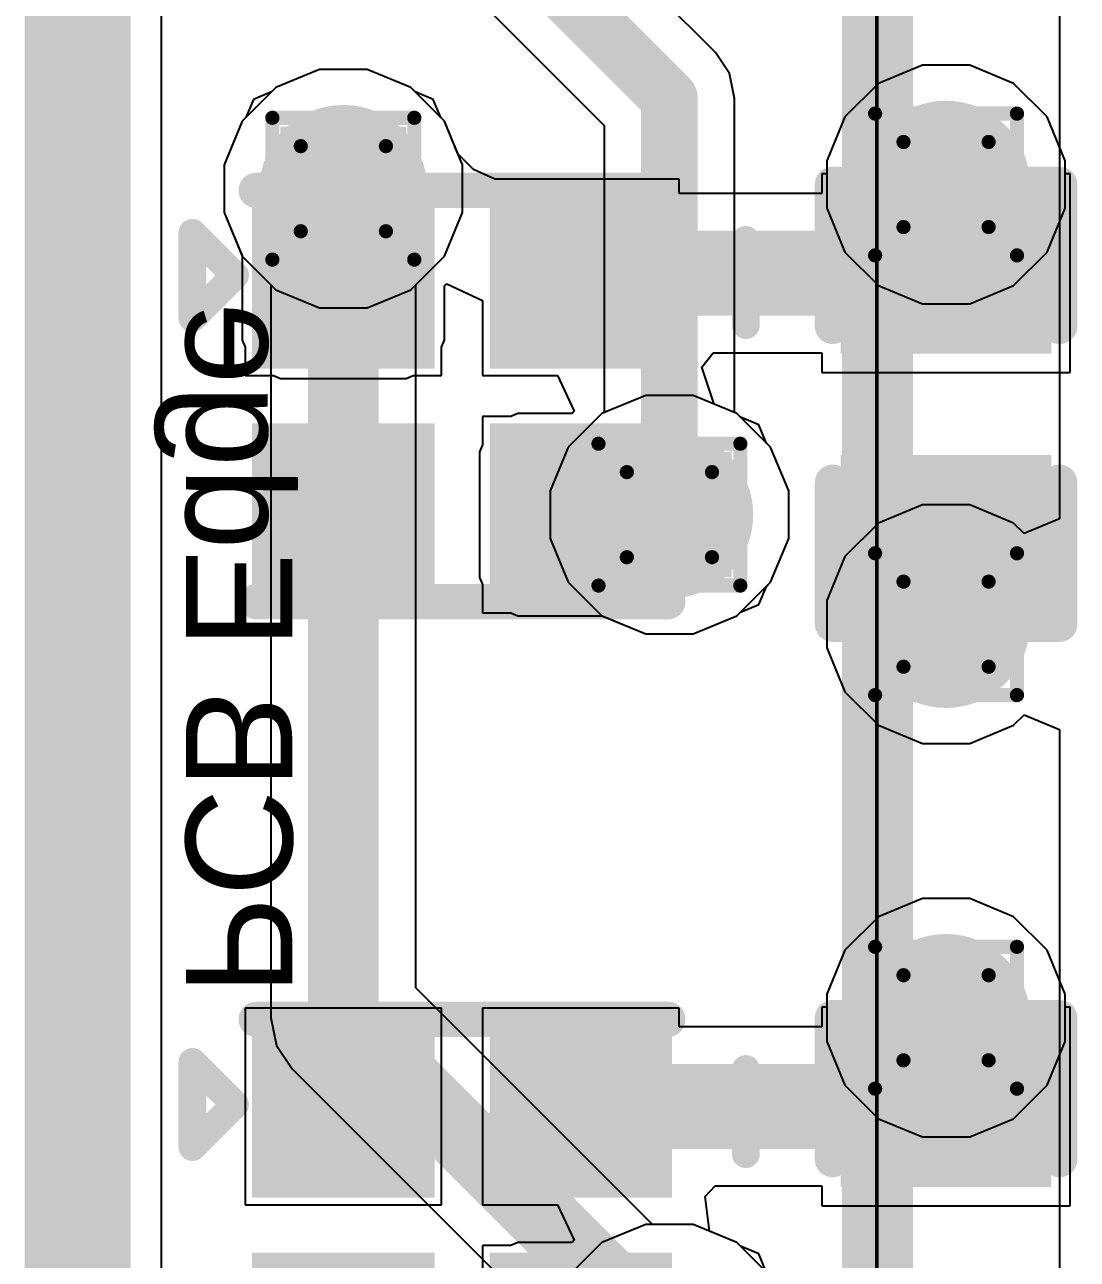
# Model space of a CAD drawing. Header units: inches. Extents: x -6 to 5433, y -4 to 5447.
# Drawn here: x -5.554 to -1.785, y 17.512 to 21.934 of the extents above; entities that cross this region are included whole.
import ezdxf

# ---------------------------------------------------------------- set-up
doc = ezdxf.new("R2010")
doc.units = ezdxf.units.IN
for name, color, linetype in [('Board_outline', 216, 'Continuous'), ('Bottom Layer', 5, 'Continuous'), ('Bottom Overlay', 54, 'Continuous'), ('Drill Drawing', 1, 'Continuous'), ('Ground', 16, 'Continuous'), ('Mechanical 4', 56, 'Continuous'), ('Power', 76, 'Continuous'), ('Top Layer', 1, 'Continuous'), ('Top Overlay', 2, 'Continuous'), ('Top Paste', 8, 'Continuous'), ('Top Solder', 216, 'Continuous'), ('Via Holes', 16, 'Continuous')]:
    doc.layers.add(name, color=color, linetype=linetype)
doc.styles.add('Arial', font='', dxfattribs={"height": 0.2})
doc.styles.get('Arial').set_extended_font_data('Arial')

msp = doc.modelspace()

# ---------------------------------------------------------------- hatches: boundary and pattern name
at = {"layer": 'Bottom Layer'}
h = msp.add_hatch(color=5, dxfattribs=at)
edge = h.paths.add_edge_path()
edge.add_arc((-4.4128, 21.3464), 0.3, 0, 360)
h = msp.add_hatch(color=5, dxfattribs=at)
edge = h.paths.add_edge_path()
edge.add_arc((-2.2549, 21.3614), 0.3, 0, 360)
h = msp.add_hatch(color=5, dxfattribs=at)
edge = h.paths.add_edge_path()
edge.add_arc((-3.2453, 20.1789), 0.3, 0, 360)
h = msp.add_hatch(color=5, dxfattribs=at)
edge = h.paths.add_edge_path()
edge.add_arc((-2.2549, 19.7866), 0.3, 0, 360)
h = msp.add_hatch(color=5, dxfattribs=at)
edge = h.paths.add_edge_path()
edge.add_arc((-2.2549, 18.3769), 0.3, 0, 360)
at = {"layer": 'Ground'}
h = msp.add_hatch(color=16, dxfattribs=at)
edge = h.paths.add_edge_path()
edge.add_arc((-4.4128, 21.3464), 0.3, 0, 360)
h = msp.add_hatch(color=16, dxfattribs=at)
edge = h.paths.add_edge_path()
edge.add_arc((-2.2549, 21.3614), 0.3, 0, 360)
h = msp.add_hatch(color=16, dxfattribs=at)
edge = h.paths.add_edge_path()
edge.add_arc((-3.2453, 20.1789), 0.3, 0, 360)
h = msp.add_hatch(color=16, dxfattribs=at)
edge = h.paths.add_edge_path()
edge.add_arc((-2.2549, 19.7866), 0.3, 0, 360)
h = msp.add_hatch(color=16, dxfattribs=at)
edge = h.paths.add_edge_path()
edge.add_arc((-2.2549, 18.3769), 0.3, 0, 360)
at = {"layer": 'Power'}
h = msp.add_hatch(color=76, dxfattribs=at)
edge = h.paths.add_edge_path()
edge.add_arc((-4.4128, 21.3464), 0.3, 0, 360)
h = msp.add_hatch(color=76, dxfattribs=at)
edge = h.paths.add_edge_path()
edge.add_arc((-2.2549, 21.3614), 0.3, 0, 360)
h = msp.add_hatch(color=76, dxfattribs=at)
edge = h.paths.add_edge_path()
edge.add_arc((-3.2453, 20.1789), 0.3, 0, 360)
h = msp.add_hatch(color=76, dxfattribs=at)
edge = h.paths.add_edge_path()
edge.add_arc((-2.2549, 19.7866), 0.3, 0, 360)
h = msp.add_hatch(color=76, dxfattribs=at)
edge = h.paths.add_edge_path()
edge.add_arc((-2.2549, 18.3769), 0.3, 0, 360)
at = {"layer": 'Top Layer'}
h = msp.add_hatch(color=1, dxfattribs=at)
edge = h.paths.add_edge_path()
edge.add_arc((-4.4128, 21.3464), 0.3, 0, 360)
h = msp.add_hatch(color=1, dxfattribs=at)
edge = h.paths.add_edge_path()
edge.add_arc((-2.2549, 21.3614), 0.3, 0, 360)
for points in [[(-4.1878, 21.5691), (-4.6378, 21.5691), (-4.6378, 20.8039), (-4.1878, 20.8039)], [(-2.5724, 21.2725), (-1.9374, 21.2725), (-1.9374, 20.8153), (-2.5724, 20.8153)], [(-4.6378, 21.2539), (-4.1878, 21.2539), (-4.1878, 20.8039), (-4.6378, 20.8039)], [(-3.7878, 21.2539), (-3.3378, 21.2539), (-3.3378, 20.8039), (-3.7878, 20.8039)], [(-4.1878, 20.4039), (-4.1878, 19.9539), (-4.6378, 19.9539), (-4.6378, 20.4039)], [(-3.0226, 19.9539), (-3.0226, 20.4039), (-3.7878, 20.4039), (-3.7878, 19.9539)], [(-3.3378, 20.4039), (-3.3378, 19.9539), (-3.7878, 19.9539), (-3.7878, 20.4039)], [(-2.5724, 20.3327), (-1.9374, 20.3327), (-1.9374, 19.8755), (-2.5724, 19.8755)], [(-4.6378, 18.2844), (-4.1878, 18.2844), (-4.1878, 17.8344), (-4.6378, 17.8344)], [(-3.7878, 18.2844), (-3.3378, 18.2844), (-3.3378, 17.8344), (-3.7878, 17.8344)], [(-2.5724, 18.288), (-1.9374, 18.288), (-1.9374, 17.8308), (-2.5724, 17.8308)]]:
    msp.add_hatch(color=1, dxfattribs=at).paths.add_polyline_path(points)
h = msp.add_hatch(color=1, dxfattribs=at)
edge = h.paths.add_edge_path()
edge.add_arc((-3.2453, 20.1789), 0.3, 0, 360)
h = msp.add_hatch(color=1, dxfattribs=at)
edge = h.paths.add_edge_path()
edge.add_arc((-2.2549, 19.7866), 0.3, 0, 360)
h = msp.add_hatch(color=1, dxfattribs=at)
edge = h.paths.add_edge_path()
edge.add_arc((-2.2549, 18.3769), 0.3, 0, 360)
at = {"layer": 'Top Paste'}
for points in [[(-2.5724, 21.2725), (-1.9374, 21.2725), (-1.9374, 20.8153), (-2.5724, 20.8153)], [(-4.6378, 21.2539), (-4.1878, 21.2539), (-4.1878, 20.8039), (-4.6378, 20.8039)], [(-3.7878, 21.2539), (-3.3378, 21.2539), (-3.3378, 20.8039), (-3.7878, 20.8039)], [(-4.1878, 20.4039), (-4.1878, 19.9539), (-4.6378, 19.9539), (-4.6378, 20.4039)], [(-3.3378, 20.4039), (-3.3378, 19.9539), (-3.7878, 19.9539), (-3.7878, 20.4039)], [(-2.5724, 20.3327), (-1.9374, 20.3327), (-1.9374, 19.8755), (-2.5724, 19.8755)], [(-4.6378, 18.2844), (-4.1878, 18.2844), (-4.1878, 17.8344), (-4.6378, 17.8344)], [(-3.7878, 18.2844), (-3.3378, 18.2844), (-3.3378, 17.8344), (-3.7878, 17.8344)], [(-2.5724, 18.288), (-1.9374, 18.288), (-1.9374, 17.8308), (-2.5724, 17.8308)]]:
    msp.add_hatch(color=8, dxfattribs=at).paths.add_polyline_path(points)
at = {"layer": 'Top Solder'}
for points in [[(-4.7394, 21.3555), (-4.0862, 21.3555), (-4.0862, 20.7023), (-4.7394, 20.7023)], [(-3.8894, 21.3555), (-3.2362, 21.3555), (-3.2362, 20.7023), (-3.8894, 20.7023)], [(-2.6324, 21.3325), (-1.8774, 21.3325), (-1.8774, 20.7553), (-2.6324, 20.7553)], [(-4.0862, 20.5055), (-4.0862, 19.8523), (-4.7394, 19.8523), (-4.7394, 20.5055)], [(-3.2362, 20.5055), (-3.2362, 19.8523), (-3.8894, 19.8523), (-3.8894, 20.5055)], [(-2.6324, 20.3927), (-1.8774, 20.3927), (-1.8774, 19.8155), (-2.6324, 19.8155)], [(-4.7394, 18.386), (-4.0862, 18.386), (-4.0862, 17.7328), (-4.7394, 17.7328)], [(-3.8894, 18.386), (-3.2362, 18.386), (-3.2362, 17.7328), (-3.8894, 17.7328)], [(-2.6324, 18.348), (-1.8774, 18.348), (-1.8774, 17.7708), (-2.6324, 17.7708)], [(-4.0862, 17.536), (-4.0862, 16.8828), (-4.7394, 16.8828), (-4.7394, 17.536)], [(-3.2362, 17.536), (-3.2362, 16.8828), (-3.8894, 16.8828), (-3.8894, 17.536)]]:
    msp.add_hatch(color=216, dxfattribs=at).paths.add_polyline_path(points)
at = {"layer": 'Via Holes'}
h = msp.add_hatch(color=7, dxfattribs=at)
edge = h.paths.add_edge_path()
edge.add_arc((-4.4128, 21.3464), 0.15, 0, 360)
h = msp.add_hatch(color=7, dxfattribs=at)
edge = h.paths.add_edge_path()
edge.add_arc((-2.2549, 21.3614), 0.15, 0, 360)
h = msp.add_hatch(color=7, dxfattribs=at)
edge = h.paths.add_edge_path()
edge.add_arc((-3.2453, 20.1789), 0.15, 0, 360)
h = msp.add_hatch(color=7, dxfattribs=at)
edge = h.paths.add_edge_path()
edge.add_arc((-2.2549, 19.7866), 0.15, 0, 360)
h = msp.add_hatch(color=7, dxfattribs=at)
edge = h.paths.add_edge_path()
edge.add_arc((-2.2549, 18.3769), 0.15, 0, 360)

# ---------------------------------------------------------------- linework, layer by layer
at = {"layer": 'Board_outline'}
msp.add_lwpolyline([(-5.4266, -3, 0.254, 0.254, 0), (-5.4266, 33.995, 0.254, 0.254, 0)], format="xyseb", dxfattribs=at)
at = {"layer": 'Bottom Layer'}
for p, q in [((-3.0805, 21.8342), (-4.4972, 23.2509)), ((-5.064, 15.7149), (-5.064, 22.9638)), ((-4.8951, 22.9896), (-3.4784, 21.5728)), ((-3.03, 21.7586), (-3.0805, 21.8342)), ((-4.4977, 21.7734), (-4.6547, 21.7084)), ((-4.3279, 21.7734), (-4.4977, 21.7734)), ((-4.1709, 21.7084), (-4.3279, 21.7734)), ((-3.0122, 21.6694), (-3.03, 21.7586)), ((-2.3398, 21.7884), (-2.4968, 21.7234)), ((-2.17, 21.7884), (-2.3398, 21.7884)), ((-2.013, 21.7234), (-2.17, 21.7884)), ((-2.4968, 21.7234), (-2.6169, 21.6033)), ((-1.8929, 21.6033), (-2.013, 21.7234)), ((-4.6547, 21.7084), (-4.7748, 21.5883)), ((-4.0508, 21.5883), (-4.1709, 21.7084)), ((-3.0122, 20.5446), (-3.0122, 21.6694)), ((-4.7748, 21.5883), (-4.8398, 21.4314)), ((-3.9858, 21.4314), (-4.0508, 21.5883)), ((-2.6169, 21.6033), (-2.6819, 21.4463)), ((-1.8279, 21.4463), (-1.8929, 21.6033)), ((-3.4784, 21.5728), (-3.4784, 20.5446)), ((-4.8398, 21.4314), (-4.8398, 21.2615)), ((-3.9858, 21.2615), (-3.9858, 21.4314)), ((-2.6819, 21.4463), (-2.6819, 21.2765)), ((-1.8279, 21.2765), (-1.8279, 21.4463)), ((-2.6819, 21.2765), (-2.6169, 21.1195)), ((-1.8929, 21.1195), (-1.8279, 21.2765)), ((-4.8398, 21.2615), (-4.7748, 21.1046)), ((-4.0508, 21.1046), (-3.9858, 21.2615)), ((-4.7748, 21.1046), (-4.6718, 21.0015)), ((-4.1538, 21.0015), (-4.0508, 21.1046)), ((-2.6169, 21.1195), (-2.4968, 20.9994)), ((-2.013, 20.9994), (-1.8929, 21.1195)), ((-4.6718, 21.0015), (-4.6718, 18.3769)), ((-4.1538, 18.4842), (-4.1538, 21.0015)), ((-2.4968, 20.9994), (-2.3398, 20.9344)), ((-2.17, 20.9344), (-2.013, 20.9994)), ((-2.3398, 20.9344), (-2.17, 20.9344)), ((-3.4872, 20.5409), (-3.6073, 20.4208)), ((-3.4784, 20.5446), (-3.4872, 20.5409)), ((-3.0034, 20.5409), (-3.0122, 20.5446)), ((-2.8833, 20.4208), (-3.0034, 20.5409)), ((-3.6073, 20.4208), (-3.6723, 20.2639)), ((-2.8183, 20.2639), (-2.8833, 20.4208)), ((-3.6723, 20.2639), (-3.6723, 20.094)), ((-2.8183, 20.094), (-2.8183, 20.2639)), ((-3.6723, 20.094), (-3.6073, 19.9371)), ((-2.8833, 19.9371), (-2.8183, 20.094)), ((-3.6073, 19.9371), (-3.4872, 19.8169)), ((-3.0034, 19.8169), (-2.8833, 19.9371)), ((-3.4872, 19.8169), (-3.3302, 19.7519)), ((-3.1604, 19.7519), (-3.0034, 19.8169)), ((-3.3302, 19.7519), (-3.1604, 19.7519)), ((-2.3398, 18.8039), (-2.4968, 18.7389)), ((-2.17, 18.8039), (-2.3398, 18.8039)), ((-2.013, 18.7389), (-2.17, 18.8039)), ((-2.4968, 18.7389), (-2.6169, 18.6188)), ((-1.8929, 18.6188), (-2.013, 18.7389)), ((-2.6169, 18.6188), (-2.6819, 18.4618)), ((-1.8279, 18.4618), (-1.8929, 18.6188)), ((-3.3061, 17.6364), (-4.1538, 18.4842)), ((-2.6819, 18.4618), (-2.6819, 18.292)), ((-1.8279, 18.292), (-1.8279, 18.4618)), ((-4.6718, 18.3769), (-4.6521, 18.2778)), ((-4.6521, 18.2778), (-4.5959, 18.1938)), ((-2.6819, 18.292), (-2.6169, 18.135)), ((-1.8929, 18.135), (-1.8279, 18.292)), ((-4.5959, 18.1938), (-3.6723, 17.2702)), ((-2.6169, 18.135), (-2.4968, 18.0149)), ((-2.013, 18.0149), (-1.8929, 18.135)), ((-2.4968, 18.0149), (-2.3398, 17.9499)), ((-2.17, 17.9499), (-2.013, 18.0149)), ((-2.3398, 17.9499), (-2.17, 17.9499)), ((-3.1604, 17.6364), (-3.3061, 17.6364)), ((-3.0034, 17.5714), (-3.1604, 17.6364)), ((-2.8833, 17.4513), (-3.0034, 17.5714))]:
    msp.add_line(p, q, dxfattribs=at)
for points in [[(-4.7303, 23.1544, 0.2032, 0.2032, 0), (-3.2453, 21.6694, 0.2032, 0.2032, 0)], [(-3.2453, 20.1789, 0.2032, 0.2032, 0), (-3.2453, 21.6694, 0.2032, 0.2032, 0)], [(-4.4128, 18.3769, 0.254, 0.254, 0), (-4.4128, 21.3464, 0.254, 0.254, 0)], [(-4.4128, 18.3769, 0.254, 0.254, 0), (-3.2453, 17.2094, 0.254, 0.254, 0)]]:
    msp.add_lwpolyline(points, format="xyseb", dxfattribs=at)
for points in [[(-3.2961, 21.6694, 0.1016, 0.1016, 1), (-3.1945, 21.6694, 0.1016, 0.1016, 1)], [(-3.2961, 21.6694, 0.1016, 0.1016, 1), (-3.1945, 21.6694, 0.1016, 0.1016, 1)], [(-4.4763, 21.3464, 0.127, 0.127, 1), (-4.3493, 21.3464, 0.127, 0.127, 1)], [(-3.2961, 20.1789, 0.1016, 0.1016, 1), (-3.1945, 20.1789, 0.1016, 0.1016, 1)], [(-4.4763, 18.3769, 0.127, 0.127, 1), (-4.3493, 18.3769, 0.127, 0.127, 1)], [(-4.4763, 18.3769, 0.127, 0.127, 1), (-4.3493, 18.3769, 0.127, 0.127, 1)]]:
    msp.add_lwpolyline(points, format="xyseb", close=True, dxfattribs=at)
at = {"layer": 'Bottom Overlay'}
msp.add_lwpolyline([(-5.2378, 15.9545, 0.127, 0.127, 0), (-5.2378, 25.1545, 0.127, 0.127, 0)], format="xyseb", dxfattribs=at)
at = {"layer": 'Drill Drawing'}
for points in [[(-4.6668, 21.6004, 0.0508, 0.0508, 0), (-4.1588, 21.6004, 0.0508, 0.0508, 0)], [(-4.6668, 21.0924, 0.0508, 0.0508, 0), (-4.6668, 21.6004, 0.0508, 0.0508, 0)], [(-4.1588, 21.0924, 0.0508, 0.0508, 0), (-4.1588, 21.6004, 0.0508, 0.0508, 0)], [(-2.5089, 21.6154, 0.0508, 0.0508, 0), (-2.0009, 21.6154, 0.0508, 0.0508, 0)], [(-2.5089, 21.1074, 0.0508, 0.0508, 0), (-2.5089, 21.6154, 0.0508, 0.0508, 0)], [(-2.0009, 21.1074, 0.0508, 0.0508, 0), (-2.0009, 21.6154, 0.0508, 0.0508, 0)], [(-2.4073, 21.5138, 0.0508, 0.0508, 0), (-2.1025, 21.5138, 0.0508, 0.0508, 0)], [(-2.4073, 21.209, 0.0508, 0.0508, 0), (-2.4073, 21.5138, 0.0508, 0.0508, 0)], [(-2.1025, 21.209, 0.0508, 0.0508, 0), (-2.1025, 21.5138, 0.0508, 0.0508, 0)], [(-4.5652, 21.4988, 0.0508, 0.0508, 0), (-4.2604, 21.4988, 0.0508, 0.0508, 0)], [(-4.5652, 21.194, 0.0508, 0.0508, 0), (-4.5652, 21.4988, 0.0508, 0.0508, 0)], [(-4.2604, 21.194, 0.0508, 0.0508, 0), (-4.2604, 21.4988, 0.0508, 0.0508, 0)], [(-2.4073, 21.209, 0.0508, 0.0508, 0), (-2.1025, 21.209, 0.0508, 0.0508, 0)], [(-4.5652, 21.194, 0.0508, 0.0508, 0), (-4.2604, 21.194, 0.0508, 0.0508, 0)], [(-4.6668, 21.0924, 0.0508, 0.0508, 0), (-4.1588, 21.0924, 0.0508, 0.0508, 0)], [(-2.5089, 21.1074, 0.0508, 0.0508, 0), (-2.0009, 21.1074, 0.0508, 0.0508, 0)], [(-3.4993, 20.4329, 0.0508, 0.0508, 0), (-2.9913, 20.4329, 0.0508, 0.0508, 0)], [(-3.4993, 19.9249, 0.0508, 0.0508, 0), (-3.4993, 20.4329, 0.0508, 0.0508, 0)], [(-2.9913, 19.9249, 0.0508, 0.0508, 0), (-2.9913, 20.4329, 0.0508, 0.0508, 0)], [(-3.3977, 20.3313, 0.0508, 0.0508, 0), (-3.0929, 20.3313, 0.0508, 0.0508, 0)], [(-3.3977, 20.0265, 0.0508, 0.0508, 0), (-3.3977, 20.3313, 0.0508, 0.0508, 0)], [(-3.0929, 20.0265, 0.0508, 0.0508, 0), (-3.0929, 20.3313, 0.0508, 0.0508, 0)], [(-3.3977, 20.0265, 0.0508, 0.0508, 0), (-3.0929, 20.0265, 0.0508, 0.0508, 0)], [(-2.5089, 20.0406, 0.0508, 0.0508, 0), (-2.0009, 20.0406, 0.0508, 0.0508, 0)], [(-2.5089, 19.5326, 0.0508, 0.0508, 0), (-2.5089, 20.0406, 0.0508, 0.0508, 0)], [(-2.0009, 19.5326, 0.0508, 0.0508, 0), (-2.0009, 20.0406, 0.0508, 0.0508, 0)], [(-3.4993, 19.9249, 0.0508, 0.0508, 0), (-2.9913, 19.9249, 0.0508, 0.0508, 0)], [(-2.4073, 19.939, 0.0508, 0.0508, 0), (-2.1025, 19.939, 0.0508, 0.0508, 0)], [(-2.4073, 19.6342, 0.0508, 0.0508, 0), (-2.4073, 19.939, 0.0508, 0.0508, 0)], [(-2.1025, 19.6342, 0.0508, 0.0508, 0), (-2.1025, 19.939, 0.0508, 0.0508, 0)], [(-2.4073, 19.6342, 0.0508, 0.0508, 0), (-2.1025, 19.6342, 0.0508, 0.0508, 0)], [(-2.5089, 19.5326, 0.0508, 0.0508, 0), (-2.0009, 19.5326, 0.0508, 0.0508, 0)], [(-2.5089, 18.6309, 0.0508, 0.0508, 0), (-2.0009, 18.6309, 0.0508, 0.0508, 0)], [(-2.5089, 18.1229, 0.0508, 0.0508, 0), (-2.5089, 18.6309, 0.0508, 0.0508, 0)], [(-2.0009, 18.1229, 0.0508, 0.0508, 0), (-2.0009, 18.6309, 0.0508, 0.0508, 0)], [(-2.4073, 18.5293, 0.0508, 0.0508, 0), (-2.1025, 18.5293, 0.0508, 0.0508, 0)], [(-2.4073, 18.2245, 0.0508, 0.0508, 0), (-2.4073, 18.5293, 0.0508, 0.0508, 0)], [(-2.1025, 18.2245, 0.0508, 0.0508, 0), (-2.1025, 18.5293, 0.0508, 0.0508, 0)], [(-2.4073, 18.2245, 0.0508, 0.0508, 0), (-2.1025, 18.2245, 0.0508, 0.0508, 0)], [(-2.5089, 18.1229, 0.0508, 0.0508, 0), (-2.0009, 18.1229, 0.0508, 0.0508, 0)]]:
    msp.add_lwpolyline(points, format="xyseb", dxfattribs=at)
for points in [[(-4.6795, 21.6004, 0.0254, 0.0254, 1), (-4.6541, 21.6004, 0.0254, 0.0254, 1)], [(-4.6795, 21.6004, 0.0254, 0.0254, 1), (-4.6541, 21.6004, 0.0254, 0.0254, 1)], [(-4.1715, 21.6004, 0.0254, 0.0254, 1), (-4.1461, 21.6004, 0.0254, 0.0254, 1)], [(-4.1715, 21.6004, 0.0254, 0.0254, 1), (-4.1461, 21.6004, 0.0254, 0.0254, 1)], [(-2.5216, 21.6154, 0.0254, 0.0254, 1), (-2.4962, 21.6154, 0.0254, 0.0254, 1)], [(-2.5216, 21.6154, 0.0254, 0.0254, 1), (-2.4962, 21.6154, 0.0254, 0.0254, 1)], [(-2.0136, 21.6154, 0.0254, 0.0254, 1), (-1.9882, 21.6154, 0.0254, 0.0254, 1)], [(-2.0136, 21.6154, 0.0254, 0.0254, 1), (-1.9882, 21.6154, 0.0254, 0.0254, 1)], [(-2.42, 21.5138, 0.0254, 0.0254, 1), (-2.3946, 21.5138, 0.0254, 0.0254, 1)], [(-2.42, 21.5138, 0.0254, 0.0254, 1), (-2.3946, 21.5138, 0.0254, 0.0254, 1)], [(-2.1152, 21.5138, 0.0254, 0.0254, 1), (-2.0898, 21.5138, 0.0254, 0.0254, 1)], [(-2.1152, 21.5138, 0.0254, 0.0254, 1), (-2.0898, 21.5138, 0.0254, 0.0254, 1)], [(-4.5779, 21.4988, 0.0254, 0.0254, 1), (-4.5525, 21.4988, 0.0254, 0.0254, 1)], [(-4.5779, 21.4988, 0.0254, 0.0254, 1), (-4.5525, 21.4988, 0.0254, 0.0254, 1)], [(-4.2731, 21.4988, 0.0254, 0.0254, 1), (-4.2477, 21.4988, 0.0254, 0.0254, 1)], [(-4.2731, 21.4988, 0.0254, 0.0254, 1), (-4.2477, 21.4988, 0.0254, 0.0254, 1)], [(-2.42, 21.209, 0.0254, 0.0254, 1), (-2.3946, 21.209, 0.0254, 0.0254, 1)], [(-2.42, 21.209, 0.0254, 0.0254, 1), (-2.3946, 21.209, 0.0254, 0.0254, 1)], [(-2.1152, 21.209, 0.0254, 0.0254, 1), (-2.0898, 21.209, 0.0254, 0.0254, 1)], [(-2.1152, 21.209, 0.0254, 0.0254, 1), (-2.0898, 21.209, 0.0254, 0.0254, 1)], [(-4.5779, 21.194, 0.0254, 0.0254, 1), (-4.5525, 21.194, 0.0254, 0.0254, 1)], [(-4.5779, 21.194, 0.0254, 0.0254, 1), (-4.5525, 21.194, 0.0254, 0.0254, 1)], [(-4.2731, 21.194, 0.0254, 0.0254, 1), (-4.2477, 21.194, 0.0254, 0.0254, 1)], [(-4.2731, 21.194, 0.0254, 0.0254, 1), (-4.2477, 21.194, 0.0254, 0.0254, 1)], [(-4.6795, 21.0924, 0.0254, 0.0254, 1), (-4.6541, 21.0924, 0.0254, 0.0254, 1)], [(-4.6795, 21.0924, 0.0254, 0.0254, 1), (-4.6541, 21.0924, 0.0254, 0.0254, 1)], [(-4.1715, 21.0924, 0.0254, 0.0254, 1), (-4.1461, 21.0924, 0.0254, 0.0254, 1)], [(-4.1715, 21.0924, 0.0254, 0.0254, 1), (-4.1461, 21.0924, 0.0254, 0.0254, 1)], [(-2.5216, 21.1074, 0.0254, 0.0254, 1), (-2.4962, 21.1074, 0.0254, 0.0254, 1)], [(-2.5216, 21.1074, 0.0254, 0.0254, 1), (-2.4962, 21.1074, 0.0254, 0.0254, 1)], [(-2.0136, 21.1074, 0.0254, 0.0254, 1), (-1.9882, 21.1074, 0.0254, 0.0254, 1)], [(-2.0136, 21.1074, 0.0254, 0.0254, 1), (-1.9882, 21.1074, 0.0254, 0.0254, 1)], [(-3.512, 20.4329, 0.0254, 0.0254, 1), (-3.4866, 20.4329, 0.0254, 0.0254, 1)], [(-3.512, 20.4329, 0.0254, 0.0254, 1), (-3.4866, 20.4329, 0.0254, 0.0254, 1)], [(-3.004, 20.4329, 0.0254, 0.0254, 1), (-2.9786, 20.4329, 0.0254, 0.0254, 1)], [(-3.004, 20.4329, 0.0254, 0.0254, 1), (-2.9786, 20.4329, 0.0254, 0.0254, 1)], [(-3.4104, 20.3313, 0.0254, 0.0254, 1), (-3.385, 20.3313, 0.0254, 0.0254, 1)], [(-3.4104, 20.3313, 0.0254, 0.0254, 1), (-3.385, 20.3313, 0.0254, 0.0254, 1)], [(-3.1056, 20.3313, 0.0254, 0.0254, 1), (-3.0802, 20.3313, 0.0254, 0.0254, 1)], [(-3.1056, 20.3313, 0.0254, 0.0254, 1), (-3.0802, 20.3313, 0.0254, 0.0254, 1)], [(-3.4104, 20.0265, 0.0254, 0.0254, 1), (-3.385, 20.0265, 0.0254, 0.0254, 1)], [(-3.4104, 20.0265, 0.0254, 0.0254, 1), (-3.385, 20.0265, 0.0254, 0.0254, 1)], [(-3.1056, 20.0265, 0.0254, 0.0254, 1), (-3.0802, 20.0265, 0.0254, 0.0254, 1)], [(-3.1056, 20.0265, 0.0254, 0.0254, 1), (-3.0802, 20.0265, 0.0254, 0.0254, 1)], [(-2.5216, 20.0406, 0.0254, 0.0254, 1), (-2.4962, 20.0406, 0.0254, 0.0254, 1)], [(-2.5216, 20.0406, 0.0254, 0.0254, 1), (-2.4962, 20.0406, 0.0254, 0.0254, 1)], [(-2.0136, 20.0406, 0.0254, 0.0254, 1), (-1.9882, 20.0406, 0.0254, 0.0254, 1)], [(-2.0136, 20.0406, 0.0254, 0.0254, 1), (-1.9882, 20.0406, 0.0254, 0.0254, 1)], [(-3.512, 19.9249, 0.0254, 0.0254, 1), (-3.4866, 19.9249, 0.0254, 0.0254, 1)], [(-3.512, 19.9249, 0.0254, 0.0254, 1), (-3.4866, 19.9249, 0.0254, 0.0254, 1)], [(-3.004, 19.9249, 0.0254, 0.0254, 1), (-2.9786, 19.9249, 0.0254, 0.0254, 1)], [(-3.004, 19.9249, 0.0254, 0.0254, 1), (-2.9786, 19.9249, 0.0254, 0.0254, 1)], [(-2.42, 19.939, 0.0254, 0.0254, 1), (-2.3946, 19.939, 0.0254, 0.0254, 1)], [(-2.42, 19.939, 0.0254, 0.0254, 1), (-2.3946, 19.939, 0.0254, 0.0254, 1)], [(-2.1152, 19.939, 0.0254, 0.0254, 1), (-2.0898, 19.939, 0.0254, 0.0254, 1)], [(-2.1152, 19.939, 0.0254, 0.0254, 1), (-2.0898, 19.939, 0.0254, 0.0254, 1)], [(-2.42, 19.6342, 0.0254, 0.0254, 1), (-2.3946, 19.6342, 0.0254, 0.0254, 1)], [(-2.42, 19.6342, 0.0254, 0.0254, 1), (-2.3946, 19.6342, 0.0254, 0.0254, 1)], [(-2.1152, 19.6342, 0.0254, 0.0254, 1), (-2.0898, 19.6342, 0.0254, 0.0254, 1)], [(-2.1152, 19.6342, 0.0254, 0.0254, 1), (-2.0898, 19.6342, 0.0254, 0.0254, 1)], [(-2.5216, 19.5326, 0.0254, 0.0254, 1), (-2.4962, 19.5326, 0.0254, 0.0254, 1)], [(-2.5216, 19.5326, 0.0254, 0.0254, 1), (-2.4962, 19.5326, 0.0254, 0.0254, 1)], [(-2.0136, 19.5326, 0.0254, 0.0254, 1), (-1.9882, 19.5326, 0.0254, 0.0254, 1)], [(-2.0136, 19.5326, 0.0254, 0.0254, 1), (-1.9882, 19.5326, 0.0254, 0.0254, 1)], [(-2.5216, 18.6309, 0.0254, 0.0254, 1), (-2.4962, 18.6309, 0.0254, 0.0254, 1)], [(-2.5216, 18.6309, 0.0254, 0.0254, 1), (-2.4962, 18.6309, 0.0254, 0.0254, 1)], [(-2.0136, 18.6309, 0.0254, 0.0254, 1), (-1.9882, 18.6309, 0.0254, 0.0254, 1)], [(-2.0136, 18.6309, 0.0254, 0.0254, 1), (-1.9882, 18.6309, 0.0254, 0.0254, 1)], [(-2.42, 18.5293, 0.0254, 0.0254, 1), (-2.3946, 18.5293, 0.0254, 0.0254, 1)], [(-2.42, 18.5293, 0.0254, 0.0254, 1), (-2.3946, 18.5293, 0.0254, 0.0254, 1)], [(-2.1152, 18.5293, 0.0254, 0.0254, 1), (-2.0898, 18.5293, 0.0254, 0.0254, 1)], [(-2.1152, 18.5293, 0.0254, 0.0254, 1), (-2.0898, 18.5293, 0.0254, 0.0254, 1)], [(-2.42, 18.2245, 0.0254, 0.0254, 1), (-2.3946, 18.2245, 0.0254, 0.0254, 1)], [(-2.42, 18.2245, 0.0254, 0.0254, 1), (-2.3946, 18.2245, 0.0254, 0.0254, 1)], [(-2.1152, 18.2245, 0.0254, 0.0254, 1), (-2.0898, 18.2245, 0.0254, 0.0254, 1)], [(-2.1152, 18.2245, 0.0254, 0.0254, 1), (-2.0898, 18.2245, 0.0254, 0.0254, 1)], [(-2.5216, 18.1229, 0.0254, 0.0254, 1), (-2.4962, 18.1229, 0.0254, 0.0254, 1)], [(-2.5216, 18.1229, 0.0254, 0.0254, 1), (-2.4962, 18.1229, 0.0254, 0.0254, 1)], [(-2.0136, 18.1229, 0.0254, 0.0254, 1), (-1.9882, 18.1229, 0.0254, 0.0254, 1)], [(-2.0136, 18.1229, 0.0254, 0.0254, 1), (-1.9882, 18.1229, 0.0254, 0.0254, 1)]]:
    msp.add_lwpolyline(points, format="xyseb", close=True, dxfattribs=at)
at = {"layer": 'Ground'}
for p, q in [((-5.064, 14.6218), (-5.064, 23.5624)), ((-4.4977, 21.7734), (-4.6547, 21.7084)), ((-4.3279, 21.7734), (-4.4977, 21.7734)), ((-4.1709, 21.7084), (-4.3279, 21.7734)), ((-2.3398, 21.7884), (-2.4968, 21.7234)), ((-2.17, 21.7884), (-2.3398, 21.7884)), ((-2.013, 21.7234), (-2.17, 21.7884)), ((-2.4968, 21.7234), (-2.6169, 21.6033)), ((-1.8929, 21.6033), (-2.013, 21.7234)), ((-4.6547, 21.7084), (-4.7748, 21.5883)), ((-4.0508, 21.5883), (-4.1709, 21.7084)), ((-4.7748, 21.5883), (-4.8398, 21.4314)), ((-3.9858, 21.4314), (-4.0508, 21.5883)), ((-2.6169, 21.6033), (-2.6819, 21.4463)), ((-1.8279, 21.4463), (-1.8929, 21.6033)), ((-4.8398, 21.4314), (-4.8398, 21.2615)), ((-3.9858, 21.2615), (-3.9858, 21.4314)), ((-2.6819, 21.4463), (-2.6819, 21.2765)), ((-1.8279, 21.2765), (-1.8279, 21.4463)), ((-2.6819, 21.2765), (-2.6169, 21.1195)), ((-1.8929, 21.1195), (-1.8279, 21.2765)), ((-4.8398, 21.2615), (-4.7748, 21.1046)), ((-4.0508, 21.1046), (-3.9858, 21.2615)), ((-4.7748, 21.1046), (-4.6547, 20.9844)), ((-4.1709, 20.9844), (-4.0508, 21.1046)), ((-2.6169, 21.1195), (-2.4968, 20.9994)), ((-2.013, 20.9994), (-1.8929, 21.1195)), ((-4.6547, 20.9844), (-4.4977, 20.9194)), ((-4.3279, 20.9194), (-4.1709, 20.9844)), ((-2.4968, 20.9994), (-2.3398, 20.9344)), ((-2.17, 20.9344), (-2.013, 20.9994)), ((-4.4977, 20.9194), (-4.3279, 20.9194)), ((-2.3398, 20.9344), (-2.17, 20.9344)), ((-3.3302, 20.6059), (-3.4872, 20.5409)), ((-3.1604, 20.6059), (-3.3302, 20.6059)), ((-3.0034, 20.5409), (-3.1604, 20.6059)), ((-3.4872, 20.5409), (-3.6073, 20.4208)), ((-2.8833, 20.4208), (-3.0034, 20.5409)), ((-3.6073, 20.4208), (-3.6723, 20.2639)), ((-2.8183, 20.2639), (-2.8833, 20.4208)), ((-3.6723, 20.2639), (-3.6723, 20.094)), ((-2.8183, 20.094), (-2.8183, 20.2639)), ((-3.6723, 20.094), (-3.6073, 19.9371)), ((-2.8833, 19.9371), (-2.8183, 20.094)), ((-3.6073, 19.9371), (-3.4872, 19.8169)), ((-3.0034, 19.8169), (-2.8833, 19.9371)), ((-3.4872, 19.8169), (-3.3302, 19.7519)), ((-3.1604, 19.7519), (-3.0034, 19.8169)), ((-3.3302, 19.7519), (-3.1604, 19.7519)), ((-2.3398, 18.8039), (-2.4968, 18.7389)), ((-2.17, 18.8039), (-2.3398, 18.8039)), ((-2.013, 18.7389), (-2.17, 18.8039)), ((-2.4968, 18.7389), (-2.6169, 18.6188)), ((-1.8929, 18.6188), (-2.013, 18.7389)), ((-2.6169, 18.6188), (-2.6819, 18.4618)), ((-1.8279, 18.4618), (-1.8929, 18.6188)), ((-2.6819, 18.4618), (-2.6819, 18.292)), ((-1.8279, 18.292), (-1.8279, 18.4618)), ((-2.6819, 18.292), (-2.6169, 18.135)), ((-1.8929, 18.135), (-1.8279, 18.292)), ((-2.6169, 18.135), (-2.4968, 18.0149)), ((-2.013, 18.0149), (-1.8929, 18.135)), ((-2.4968, 18.0149), (-2.3398, 17.9499)), ((-2.17, 17.9499), (-2.013, 18.0149)), ((-2.3398, 17.9499), (-2.17, 17.9499)), ((-3.3302, 17.6364), (-3.4872, 17.5714)), ((-3.1604, 17.6364), (-3.3302, 17.6364)), ((-3.0034, 17.5714), (-3.1604, 17.6364)), ((-3.4872, 17.5714), (-3.6073, 17.4513)), ((-2.8833, 17.4513), (-3.0034, 17.5714))]:
    msp.add_line(p, q, dxfattribs=at)
at = {"layer": 'Mechanical 4'}
for points in [[(-2.5, -2.5, 0.254, 0.254, 0), (-2.5, 33.5, 0.254, 0.254, 0)], [(-2.5028, -2.505, 0.0127, 0.0127, 0), (-2.5028, 33.495, 0.0127, 0.0127, 0)]]:
    msp.add_lwpolyline(points, format="xyseb", dxfattribs=at)
at = {"layer": 'Power'}
for p, q in [((-5.064, 11.3361), (-5.064, 23.5624)), ((-1.8485, 22.394), (-1.8485, 20.1637)), ((-4.4977, 21.7734), (-4.6547, 21.7084)), ((-4.3279, 21.7734), (-4.4977, 21.7734)), ((-4.1709, 21.7084), (-4.3279, 21.7734)), ((-4.6547, 21.7084), (-4.7748, 21.5883)), ((-4.0508, 21.5883), (-4.1709, 21.7084)), ((-4.7748, 21.5883), (-4.8398, 21.4314)), ((-3.9858, 21.4314), (-4.0508, 21.5883)), ((-4.8398, 21.4314), (-4.8398, 21.2615)), ((-3.9858, 21.2615), (-3.9858, 21.4314)), ((-4.8398, 21.2615), (-4.7748, 21.1046)), ((-4.0508, 21.1046), (-3.9858, 21.2615)), ((-4.7748, 21.1046), (-4.6547, 20.9844)), ((-4.1709, 20.9844), (-4.0508, 21.1046)), ((-4.6547, 20.9844), (-4.4977, 20.9194)), ((-4.3279, 20.9194), (-4.1709, 20.9844)), ((-4.4977, 20.9194), (-4.3279, 20.9194)), ((-3.3302, 20.6059), (-3.4872, 20.5409)), ((-3.1604, 20.6059), (-3.3302, 20.6059)), ((-3.0034, 20.5409), (-3.1604, 20.6059)), ((-3.4872, 20.5409), (-3.6073, 20.4208)), ((-2.8833, 20.4208), (-3.0034, 20.5409)), ((-3.6073, 20.4208), (-3.6723, 20.2639)), ((-2.8183, 20.2639), (-2.8833, 20.4208)), ((-3.6723, 20.2639), (-3.6723, 20.094)), ((-2.8183, 20.094), (-2.8183, 20.2639)), ((-2.3398, 20.2136), (-2.4968, 20.1486)), ((-2.17, 20.2136), (-2.3398, 20.2136)), ((-2.013, 20.1486), (-2.17, 20.2136)), ((-2.4968, 20.1486), (-2.6169, 20.0285)), ((-1.9755, 20.1111), (-2.013, 20.1486)), ((-1.8485, 20.1637), (-1.9755, 20.1111)), ((-3.6723, 20.094), (-3.6073, 19.9371)), ((-2.8833, 19.9371), (-2.8183, 20.094)), ((-2.6169, 20.0285), (-2.6819, 19.8715)), ((-3.6073, 19.9371), (-3.4872, 19.8169)), ((-3.0034, 19.8169), (-2.8833, 19.9371)), ((-2.6819, 19.8715), (-2.6819, 19.7017)), ((-3.4872, 19.8169), (-3.3302, 19.7519)), ((-3.1604, 19.7519), (-3.0034, 19.8169)), ((-3.3302, 19.7519), (-3.1604, 19.7519)), ((-2.6819, 19.7017), (-2.6169, 19.5447)), ((-2.6169, 19.5447), (-2.4968, 19.4246)), ((-2.013, 19.4246), (-1.9755, 19.4621)), ((-1.9755, 19.4621), (-1.8485, 19.4095)), ((-2.4968, 19.4246), (-2.3398, 19.3596)), ((-2.17, 19.3596), (-2.013, 19.4246)), ((-1.8485, 19.4095), (-1.8485, 17.1792)), ((-2.3398, 19.3596), (-2.17, 19.3596)), ((-3.3302, 17.6364), (-3.4872, 17.5714)), ((-3.1604, 17.6364), (-3.3302, 17.6364)), ((-3.0034, 17.5714), (-3.1604, 17.6364)), ((-3.4872, 17.5714), (-3.6073, 17.4513)), ((-2.8833, 17.4513), (-3.0034, 17.5714))]:
    msp.add_line(p, q, dxfattribs=at)
at = {"layer": 'Top Layer'}
for p, q in [((-5.064, 15.7149), (-5.064, 23.5445)), ((-4.4977, 21.7734), (-4.6547, 21.7084)), ((-4.3279, 21.7734), (-4.4977, 21.7734)), ((-4.1709, 21.7084), (-4.3279, 21.7734)), ((-2.3398, 21.7884), (-2.4968, 21.7234)), ((-2.17, 21.7884), (-2.3398, 21.7884)), ((-2.013, 21.7234), (-2.17, 21.7884)), ((-2.4968, 21.7234), (-2.6169, 21.6033)), ((-1.8929, 21.6033), (-2.013, 21.7234)), ((-4.6697, 21.6934), (-4.735, 21.6663)), ((-4.6547, 21.7084), (-4.6697, 21.6934)), ((-4.1559, 21.6934), (-4.1709, 21.7084)), ((-4.0906, 21.6663), (-4.1559, 21.6934)), ((-4.735, 21.6663), (-4.762, 21.6011)), ((-4.0635, 21.601), (-4.0906, 21.6663)), ((-4.7748, 21.5883), (-4.8398, 21.4314)), ((-4.762, 21.6011), (-4.7748, 21.5883)), ((-4.0508, 21.5883), (-4.0635, 21.601)), ((-4.0025, 21.4716), (-4.0508, 21.5883)), ((-2.6169, 21.6033), (-2.6819, 21.4463)), ((-1.8279, 21.4463), (-1.8929, 21.6033)), ((-3.9473, 21.4146), (-4.0025, 21.4716)), ((-4.8398, 21.4314), (-4.8398, 21.2615)), ((-3.8703, 21.3809), (-3.9473, 21.4146)), ((-2.6819, 21.4463), (-2.6819, 21.3995)), ((-1.8279, 21.3995), (-1.8279, 21.4463)), ((-3.2108, 21.3809), (-3.8703, 21.3809)), ((-3.2108, 21.3288), (-3.2108, 21.3809)), ((-2.6819, 21.3995), (-2.6994, 21.3995)), ((-2.6994, 21.3995), (-2.6994, 21.3288)), ((-1.8104, 21.3995), (-1.8279, 21.3995)), ((-1.8104, 20.6883), (-1.8104, 21.3995)), ((-2.6994, 21.3288), (-3.2108, 21.3288)), ((-4.8398, 21.2615), (-4.7753, 21.1057)), ((-4.7753, 21.1057), (-4.7753, 20.8039)), ((-4.0503, 20.9985), (-4.0418, 21.0055)), ((-4.0418, 21.0055), (-3.9148, 20.9454)), ((-4.0503, 20.8039), (-4.0503, 20.9985)), ((-3.9148, 20.9454), (-3.9148, 20.6769)), ((-4.7753, 20.8039), (-4.7648, 20.7787)), ((-4.0608, 20.7786), (-4.0503, 20.8039)), ((-4.7648, 20.7787), (-4.7648, 20.6769)), ((-4.0608, 20.6769), (-4.0608, 20.7786)), ((-3.1291, 20.7066), (-3.0886, 20.759)), ((-3.0886, 20.759), (-2.6994, 20.759)), ((-2.6994, 20.759), (-2.6994, 20.6883)), ((-3.0848, 20.5746), (-3.1291, 20.7066)), ((-4.7648, 20.6769), (-4.6631, 20.6769)), ((-4.6631, 20.6769), (-4.6378, 20.6665)), ((-4.6378, 20.6665), (-4.1878, 20.6665)), ((-4.1878, 20.6665), (-4.1625, 20.6769)), ((-4.1625, 20.6769), (-4.0608, 20.6769)), ((-3.9148, 20.6769), (-3.6463, 20.6769)), ((-3.6463, 20.6769), (-3.5862, 20.5499)), ((-2.6994, 20.6883), (-1.8104, 20.6883)), ((-3.0034, 20.5409), (-3.0848, 20.5746)), ((-3.8131, 20.5309), (-3.9148, 20.5309)), ((-3.9148, 20.5309), (-3.9148, 20.4292)), ((-3.7878, 20.5414), (-3.8131, 20.5309)), ((-3.5932, 20.5414), (-3.7878, 20.5414)), ((-3.5862, 20.5499), (-3.5932, 20.5414)), ((-2.9907, 20.5282), (-3.0034, 20.5409)), ((-2.9254, 20.5011), (-2.9907, 20.5282)), ((-2.8984, 20.4358), (-2.9254, 20.5011)), ((-2.8833, 20.4208), (-2.8984, 20.4358)), ((-3.9148, 20.4292), (-3.9253, 20.4039)), ((-3.9253, 20.4039), (-3.9253, 19.9539)), ((-2.8183, 20.2639), (-2.8833, 20.4208)), ((-2.8183, 20.094), (-2.8183, 20.2639)), ((-2.8833, 19.9371), (-2.8183, 20.094)), ((-3.9253, 19.9539), (-3.9148, 19.9287)), ((-3.9148, 19.9287), (-3.9148, 19.8269)), ((-2.9254, 19.8567), (-2.8983, 19.922)), ((-2.8983, 19.922), (-2.8833, 19.9371)), ((-2.9907, 19.8297), (-2.9254, 19.8567)), ((-3.9148, 19.8269), (-3.8131, 19.8269)), ((-3.8131, 19.8269), (-3.7878, 19.8165)), ((-3.7878, 19.8165), (-3.486, 19.8165)), ((-3.486, 19.8165), (-3.3302, 19.7519)), ((-3.1604, 19.7519), (-3.0034, 19.8169)), ((-3.0034, 19.8169), (-2.9907, 19.8297)), ((-3.3302, 19.7519), (-3.1604, 19.7519)), ((-2.3398, 18.8039), (-2.4968, 18.7389)), ((-2.17, 18.8039), (-2.3398, 18.8039)), ((-2.013, 18.7389), (-2.17, 18.8039)), ((-2.4968, 18.7389), (-2.6169, 18.6188)), ((-1.8929, 18.6188), (-2.013, 18.7389)), ((-2.6169, 18.6188), (-2.6819, 18.4618)), ((-1.8279, 18.4618), (-1.8929, 18.6188)), ((-2.6819, 18.4618), (-2.6819, 18.415)), ((-1.8279, 18.415), (-1.8279, 18.4618)), ((-4.0608, 18.4114), (-4.7648, 18.4114)), ((-4.7648, 18.4114), (-4.7648, 17.7074)), ((-4.0608, 17.7074), (-4.0608, 18.4114)), ((-3.2108, 18.4114), (-3.9148, 18.4114)), ((-3.9148, 18.4114), (-3.9148, 17.7074)), ((-3.2108, 18.3443), (-3.2108, 18.4114)), ((-2.6819, 18.415), (-2.6994, 18.415)), ((-2.6994, 18.415), (-2.6994, 18.3443)), ((-1.8104, 18.415), (-1.8279, 18.415)), ((-1.8104, 17.7038), (-1.8104, 18.415)), ((-2.6994, 18.3443), (-3.2108, 18.3443)), ((-3.1178, 17.7371), (-3.0821, 17.7745)), ((-3.1024, 17.6124), (-3.1178, 17.7371)), ((-3.0821, 17.7745), (-2.6994, 17.7745)), ((-2.6994, 17.7745), (-2.6994, 17.7038)), ((-4.7648, 17.7074), (-4.0608, 17.7074)), ((-3.9148, 17.7074), (-3.6463, 17.7074)), ((-3.6463, 17.7074), (-3.5862, 17.5804)), ((-2.6994, 17.7038), (-1.8104, 17.7038)), ((-3.0034, 17.5714), (-3.1024, 17.6124)), ((-3.8131, 17.5614), (-3.9148, 17.5614)), ((-3.9148, 17.5614), (-3.9148, 17.4597)), ((-3.7878, 17.5719), (-3.8131, 17.5614)), ((-3.5932, 17.5719), (-3.7878, 17.5719)), ((-3.5862, 17.5804), (-3.5932, 17.5719)), ((-2.9907, 17.5586), (-3.0034, 17.5714)), ((-2.9254, 17.5316), (-2.9907, 17.5586)), ((-2.8984, 17.4663), (-2.9254, 17.5316))]:
    msp.add_line(p, q, dxfattribs=at)
for points in [[(-2.2549, 21.0439, 0.3048, 0.3048, 0), (-2.2549, 21.3614, 0.3048, 0.3048, 0)], [(-4.4128, 21.0289, 0.254, 0.254, 0), (-4.4128, 21.3464, 0.254, 0.254, 0)], [(-3.5628, 21.0439, 0.3048, 0.3048, 0), (-2.2549, 21.0439, 0.3048, 0.3048, 0)], [(-3.5628, 21.0289, 0.3048, 0.3048, 0), (-3.5628, 21.0439, 0.3048, 0.3048, 0)], [(-3.5628, 20.1789, 0.2032, 0.2032, 0), (-3.2453, 20.1789, 0.2032, 0.2032, 0)], [(-2.2549, 18.0594, 0.3048, 0.3048, 0), (-2.2549, 18.3769, 0.3048, 0.3048, 0)], [(-3.5628, 18.0594, 0.3048, 0.3048, 0), (-2.2549, 18.0594, 0.3048, 0.3048, 0)]]:
    msp.add_lwpolyline(points, format="xyseb", dxfattribs=at)
for points in [[(-2.3311, 21.3614, 0.1524, 0.1524, 1), (-2.1787, 21.3614, 0.1524, 0.1524, 1)], [(-4.4763, 21.3464, 0.127, 0.127, 1), (-4.3493, 21.3464, 0.127, 0.127, 1)], [(-3.639, 21.0439, 0.1524, 0.1524, 1), (-3.4866, 21.0439, 0.1524, 0.1524, 1)], [(-3.639, 21.0439, 0.1524, 0.1524, 1), (-3.4866, 21.0439, 0.1524, 0.1524, 1)], [(-2.3311, 21.0439, 0.1524, 0.1524, 1), (-2.1787, 21.0439, 0.1524, 0.1524, 1)], [(-2.3311, 21.0439, 0.1524, 0.1524, 1), (-2.1787, 21.0439, 0.1524, 0.1524, 1)], [(-4.4763, 21.0289, 0.127, 0.127, 1), (-4.3493, 21.0289, 0.127, 0.127, 1)], [(-3.639, 21.0289, 0.1524, 0.1524, 1), (-3.4866, 21.0289, 0.1524, 0.1524, 1)], [(-3.6136, 20.1789, 0.1016, 0.1016, 1), (-3.512, 20.1789, 0.1016, 0.1016, 1)], [(-3.2961, 20.1789, 0.1016, 0.1016, 1), (-3.1945, 20.1789, 0.1016, 0.1016, 1)], [(-2.3311, 18.3769, 0.1524, 0.1524, 1), (-2.1787, 18.3769, 0.1524, 0.1524, 1)], [(-3.639, 18.0594, 0.1524, 0.1524, 1), (-3.4866, 18.0594, 0.1524, 0.1524, 1)], [(-2.3311, 18.0594, 0.1524, 0.1524, 1), (-2.1787, 18.0594, 0.1524, 0.1524, 1)], [(-2.3311, 18.0594, 0.1524, 0.1524, 1), (-2.1787, 18.0594, 0.1524, 0.1524, 1)]]:
    msp.add_lwpolyline(points, format="xyseb", close=True, dxfattribs=at)
at = {"layer": 'Top Overlay'}
for points in [[(-4.7244, 21.3405, 0.127, 0.127, 0), (-3.2512, 21.3405, 0.127, 0.127, 0)], [(-2.6613, 20.8534, 0.127, 0.127, 0), (-2.6613, 21.3614, 0.127, 0.127, 0)], [(-2.6613, 21.3614, 0.127, 0.127, 0), (-1.8485, 21.3614, 0.127, 0.127, 0)], [(-1.8485, 20.8534, 0.127, 0.127, 0), (-1.8485, 21.3614, 0.127, 0.127, 0)], [(-4.953, 20.8833, 0.1, 0.1, 0), (-4.953, 21.1881, 0.1, 0.1, 0)], [(-4.953, 21.1881, 0.1, 0.1, 0), (-4.8006, 21.0357, 0.1, 0.1, 0)], [(-2.9718, 20.8579, 0.1, 0.1, 0), (-2.9718, 21.1627, 0.1, 0.1, 0)], [(-4.953, 20.8833, 0.1, 0.1, 0), (-4.8006, 21.0357, 0.1, 0.1, 0)], [(-3.1242, 21.0103, 0.1, 0.1, 0), (-2.8194, 21.0103, 0.1, 0.1, 0)], [(-2.6613, 19.7866, 0.127, 0.127, 0), (-2.6613, 20.2946, 0.127, 0.127, 0)], [(-1.8485, 19.7866, 0.127, 0.127, 0), (-1.8485, 20.2946, 0.127, 0.127, 0)], [(-4.7244, 19.8673, 0.127, 0.127, 0), (-3.2512, 19.8673, 0.127, 0.127, 0)], [(-2.6613, 19.7866, 0.127, 0.127, 0), (-1.8485, 19.7866, 0.127, 0.127, 0)], [(-2.6613, 18.3769, 0.127, 0.127, 0), (-1.8485, 18.3769, 0.127, 0.127, 0)], [(-2.6613, 17.8689, 0.127, 0.127, 0), (-2.6613, 18.3769, 0.127, 0.127, 0)], [(-1.8485, 17.8689, 0.127, 0.127, 0), (-1.8485, 18.3769, 0.127, 0.127, 0)], [(-4.7244, 18.371, 0.127, 0.127, 0), (-3.2512, 18.371, 0.127, 0.127, 0)], [(-4.953, 17.9138, 0.1, 0.1, 0), (-4.953, 18.2186, 0.1, 0.1, 0)], [(-4.953, 18.2186, 0.1, 0.1, 0), (-4.8006, 18.0662, 0.1, 0.1, 0)], [(-2.9718, 17.8884, 0.1, 0.1, 0), (-2.9718, 18.1932, 0.1, 0.1, 0)], [(-4.953, 17.9138, 0.1, 0.1, 0), (-4.8006, 18.0662, 0.1, 0.1, 0)], [(-3.1242, 18.0408, 0.1, 0.1, 0), (-2.8194, 18.0408, 0.1, 0.1, 0)]]:
    msp.add_lwpolyline(points, format="xyseb", dxfattribs=at)
for points in [[(-4.7561, 21.3405, 0.0635, 0.0635, 1), (-4.6927, 21.3405, 0.0635, 0.0635, 1)], [(-3.283, 21.3405, 0.0635, 0.0635, 1), (-3.2195, 21.3405, 0.0635, 0.0635, 1)], [(-2.693, 21.3614, 0.0635, 0.0635, 1), (-2.6295, 21.3614, 0.0635, 0.0635, 1)], [(-2.693, 21.3614, 0.0635, 0.0635, 1), (-2.6295, 21.3614, 0.0635, 0.0635, 1)], [(-1.8802, 21.3614, 0.0635, 0.0635, 1), (-1.8167, 21.3614, 0.0635, 0.0635, 1)], [(-1.8802, 21.3614, 0.0635, 0.0635, 1), (-1.8167, 21.3614, 0.0635, 0.0635, 1)], [(-4.978, 21.1881, 0.05, 0.05, 1), (-4.928, 21.1881, 0.05, 0.05, 1)], [(-4.978, 21.1881, 0.05, 0.05, 1), (-4.928, 21.1881, 0.05, 0.05, 1)], [(-2.9968, 21.1627, 0.05, 0.05, 1), (-2.9468, 21.1627, 0.05, 0.05, 1)], [(-4.8256, 21.0357, 0.05, 0.05, 1), (-4.7756, 21.0357, 0.05, 0.05, 1)], [(-4.8256, 21.0357, 0.05, 0.05, 1), (-4.7756, 21.0357, 0.05, 0.05, 1)], [(-3.1492, 21.0103, 0.05, 0.05, 1), (-3.0992, 21.0103, 0.05, 0.05, 1)], [(-2.8444, 21.0103, 0.05, 0.05, 1), (-2.7944, 21.0103, 0.05, 0.05, 1)], [(-4.978, 20.8833, 0.05, 0.05, 1), (-4.928, 20.8833, 0.05, 0.05, 1)], [(-4.978, 20.8833, 0.05, 0.05, 1), (-4.928, 20.8833, 0.05, 0.05, 1)], [(-2.693, 20.8534, 0.0635, 0.0635, 1), (-2.6295, 20.8534, 0.0635, 0.0635, 1)], [(-1.8802, 20.8534, 0.0635, 0.0635, 1), (-1.8167, 20.8534, 0.0635, 0.0635, 1)], [(-2.9968, 20.8579, 0.05, 0.05, 1), (-2.9468, 20.8579, 0.05, 0.05, 1)], [(-2.693, 20.2946, 0.0635, 0.0635, 1), (-2.6295, 20.2946, 0.0635, 0.0635, 1)], [(-1.8802, 20.2946, 0.0635, 0.0635, 1), (-1.8167, 20.2946, 0.0635, 0.0635, 1)], [(-4.7561, 19.8673, 0.0635, 0.0635, 1), (-4.6927, 19.8673, 0.0635, 0.0635, 1)], [(-3.283, 19.8673, 0.0635, 0.0635, 1), (-3.2195, 19.8673, 0.0635, 0.0635, 1)], [(-2.693, 19.7866, 0.0635, 0.0635, 1), (-2.6295, 19.7866, 0.0635, 0.0635, 1)], [(-2.693, 19.7866, 0.0635, 0.0635, 1), (-2.6295, 19.7866, 0.0635, 0.0635, 1)], [(-1.8802, 19.7866, 0.0635, 0.0635, 1), (-1.8167, 19.7866, 0.0635, 0.0635, 1)], [(-1.8802, 19.7866, 0.0635, 0.0635, 1), (-1.8167, 19.7866, 0.0635, 0.0635, 1)], [(-2.693, 18.3769, 0.0635, 0.0635, 1), (-2.6295, 18.3769, 0.0635, 0.0635, 1)], [(-2.693, 18.3769, 0.0635, 0.0635, 1), (-2.6295, 18.3769, 0.0635, 0.0635, 1)], [(-1.8802, 18.3769, 0.0635, 0.0635, 1), (-1.8167, 18.3769, 0.0635, 0.0635, 1)], [(-1.8802, 18.3769, 0.0635, 0.0635, 1), (-1.8167, 18.3769, 0.0635, 0.0635, 1)], [(-4.7561, 18.371, 0.0635, 0.0635, 1), (-4.6927, 18.371, 0.0635, 0.0635, 1)], [(-3.283, 18.371, 0.0635, 0.0635, 1), (-3.2195, 18.371, 0.0635, 0.0635, 1)], [(-4.978, 18.2186, 0.05, 0.05, 1), (-4.928, 18.2186, 0.05, 0.05, 1)], [(-4.978, 18.2186, 0.05, 0.05, 1), (-4.928, 18.2186, 0.05, 0.05, 1)], [(-2.9968, 18.1932, 0.05, 0.05, 1), (-2.9468, 18.1932, 0.05, 0.05, 1)], [(-4.8256, 18.0662, 0.05, 0.05, 1), (-4.7756, 18.0662, 0.05, 0.05, 1)], [(-4.8256, 18.0662, 0.05, 0.05, 1), (-4.7756, 18.0662, 0.05, 0.05, 1)], [(-3.1492, 18.0408, 0.05, 0.05, 1), (-3.0992, 18.0408, 0.05, 0.05, 1)], [(-2.8444, 18.0408, 0.05, 0.05, 1), (-2.7944, 18.0408, 0.05, 0.05, 1)], [(-4.978, 17.9138, 0.05, 0.05, 1), (-4.928, 17.9138, 0.05, 0.05, 1)], [(-4.978, 17.9138, 0.05, 0.05, 1), (-4.928, 17.9138, 0.05, 0.05, 1)], [(-2.9968, 17.8884, 0.05, 0.05, 1), (-2.9468, 17.8884, 0.05, 0.05, 1)], [(-2.693, 17.8689, 0.0635, 0.0635, 1), (-2.6295, 17.8689, 0.0635, 0.0635, 1)], [(-1.8802, 17.8689, 0.0635, 0.0635, 1), (-1.8167, 17.8689, 0.0635, 0.0635, 1)]]:
    msp.add_lwpolyline(points, format="xyseb", close=True, dxfattribs=at)

# ---------------------------------------------------------------- texts
at = {"layer": 'Bottom Overlay', "style": 'Arial', "text_generation_flag": 2}
msp.add_text('PCB Edge', height=0.381, rotation=270, dxfattribs=at).set_placement((-4.9767, 18.4561))

doc.saveas('drawing.dxf')
